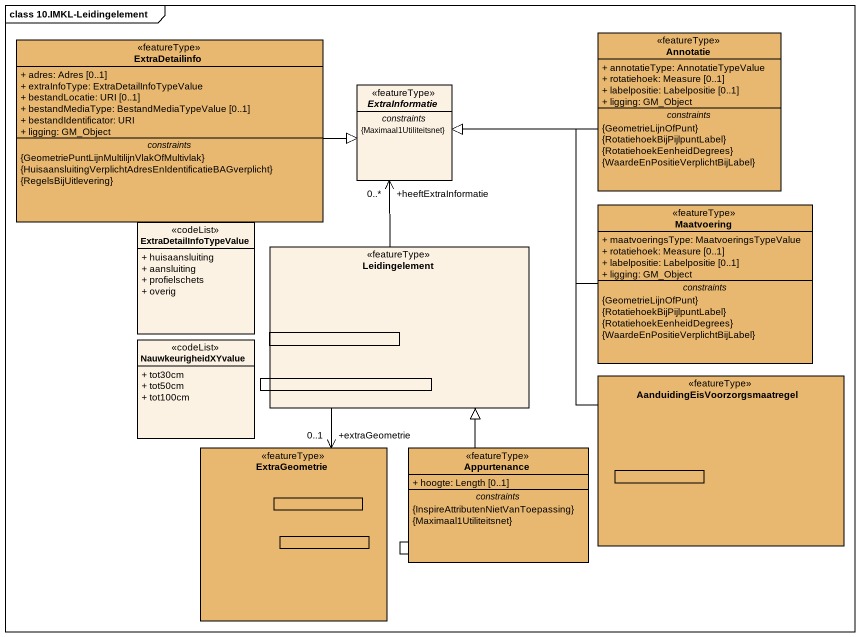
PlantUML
@startuml
mainframe class 10.IMKL-Leidingelement
allowmixing
hide circle
hide empty members
skinparam classAttributeIconSize 0
class ExtraDetailinfo <<featureType>> #E9B870 {
  + adres: Adres [0..1]
  + extraInfoType: ExtraDetailInfoTypeValue
  + bestandLocatie: URI [0..1]
  + bestandMediaType: BestandMediaTypeValue [0..1]
  + bestandIdentificator: URI
  + ligging: GM_Object
  -- constraints --
  {GeometriePuntLijnMultilijnVlakOfMultivlak}
  {HuisaansluitingVerplichtAdresEnIdentificatieBAGverplicht}
  {RegelsBijUitlevering}
}
class Annotatie <<featureType>> #E9B870 {
  + annotatieType: AnnotatieTypeValue
  + rotatiehoek: Measure [0..1]
  + labelpositie: Labelpositie [0..1]
  + ligging: GM_Object
  -- constraints --
  {GeometrieLijnOfPunt}
  {RotatiehoekBijPijlpuntLabel}
  {RotatiehoekEenheidDegrees}
  {WaardeEnPositieVerplichtBijLabel}
}
abstract class ExtraInformatie <<featureType>> {
  -- constraints --
  {Maximaal1Utiliteitsnet}
}
class Maatvoering <<featureType>> #E9B870 {
  + maatvoeringsType: MaatvoeringsTypeValue
  + rotatiehoek: Measure [0..1]
  + labelpositie: Labelpositie [0..1]
  + ligging: GM_Object
  -- constraints --
  {GeometrieLijnOfPunt}
  {RotatiehoekBijPijlpuntLabel}
  {RotatiehoekEenheidDegrees}
  {WaardeEnPositieVerplichtBijLabel}
}
class ExtraDetailInfoTypeValue <<codeList>> {
  + huisaansluiting
  + aansluiting
  + profielschets
  + overig
}
rectangle Leidingelement <<featureType>> #FCF2E3 {
  rectangle " " as rectangle1
}
class NauwkeurigheidXYvalue <<codeList>> {
  + tot30cm
  + tot50cm
  + tot100cm
}
rectangle "AanduidingEisVoorzorgsmaatregel" as AanduidingEisVoorzorgsmaatre <<featureType>> #E9B870 {
  rectangle " " as rectangle4
}
rectangle " " as rectangle2
rectangle ExtraGeometrie <<featureType>> #E9B870 {
  rectangle " " as rectangle3
  rectangle " " as rectangle5
}
class Appurtenance <<featureType>> #E9B870 {
  + hoogte: Length [0..1]
  -- constraints --
  {InspireAttributenNietVanToepassing}
  {Maximaal1Utiliteitsnet}
}
rectangle " " as rectangle6
ExtraDetailinfo -right-|> ExtraInformatie
Annotatie -left-|> ExtraInformatie
ExtraInformatie "+heeftExtraInformatie\n0..*" <-- Leidingelement
Maatvoering -left-|> ExtraInformatie
Leidingelement --> "+extraGeometrie\n0..1" ExtraGeometrie
AanduidingEisVoorzorgsmaatre -up-|> ExtraInformatie
Appurtenance -up-|> Leidingelement
@enduml
